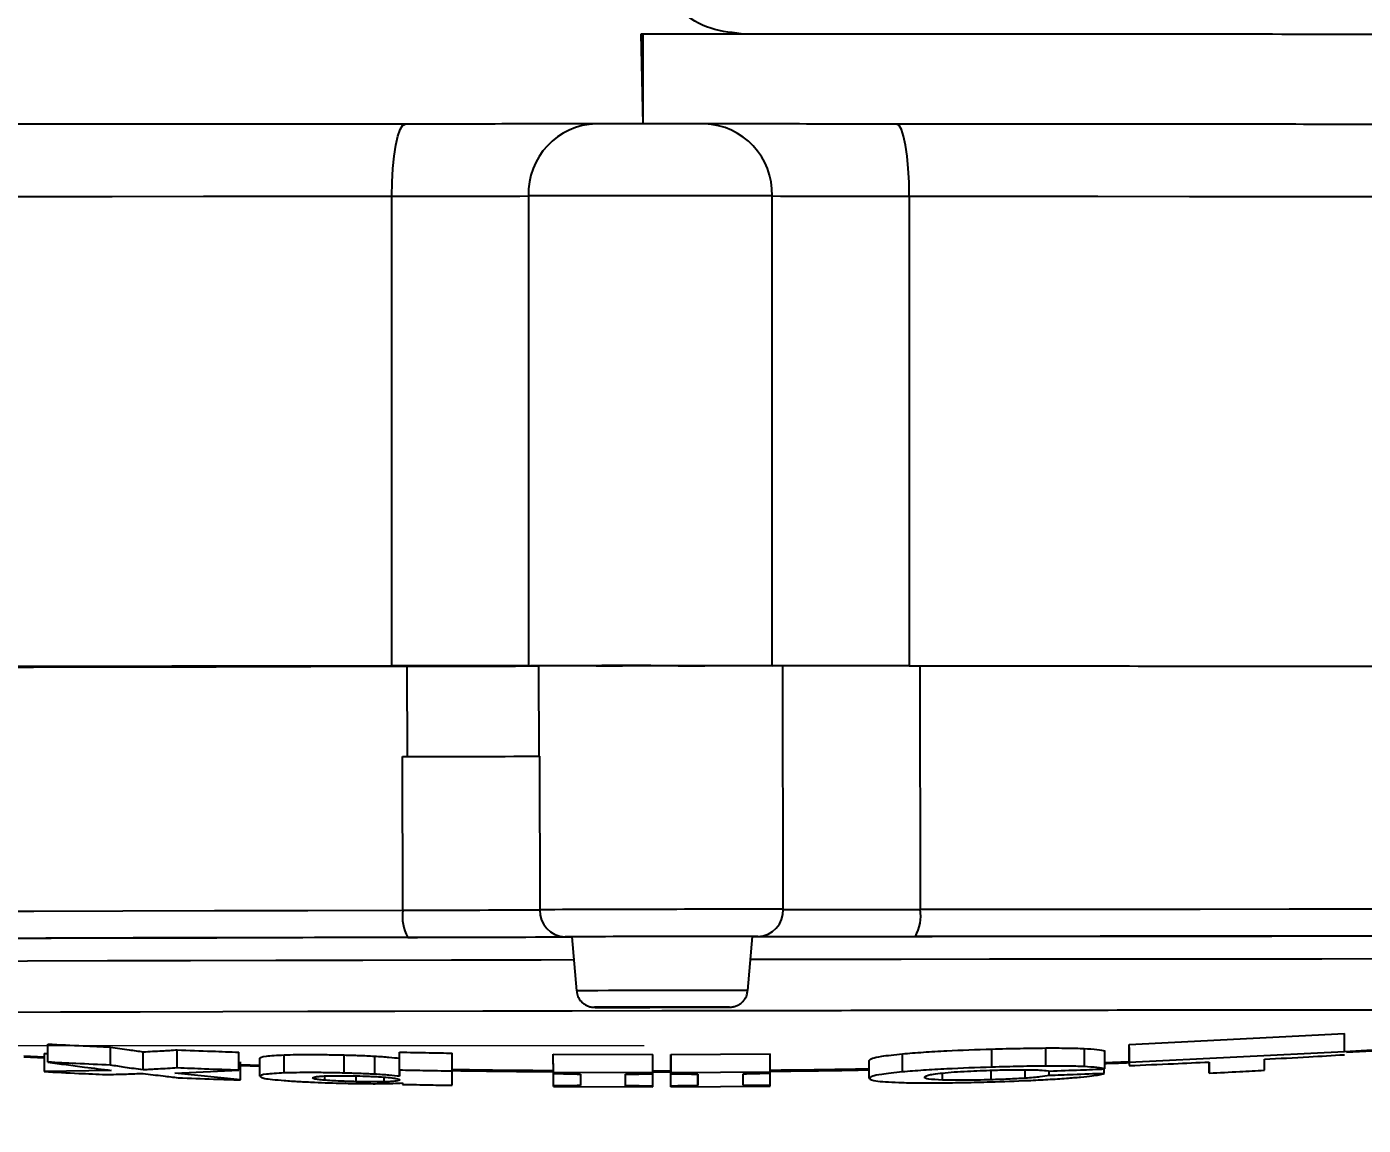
# Model space of a CAD drawing. Header units: millimetres. Extents: x 2320 to 4000, y 933 to 2121.
# Drawn here: x 2830.3 to 2904.2, y 1029.1 to 1089.9 of the extents above; entities that cross this region are included whole.
import ezdxf

# ---------------------------------------------------------------- set-up
doc = ezdxf.new("R2010")
doc.units = ezdxf.units.MM
doc.layers.add('标注', color=3, linetype='Continuous', lineweight=13)
doc.styles.add('SLDTEXTSTYLE1', font='txt.shx', dxfattribs={"width": 0.7, "bigfont": 'gbcbig.shx'})
doc.styles.get("Standard").update_dxf_attribs({"font": 'arial.ttf'})
doc.dimstyles.new('AM_ISO', dxfattribs={"dimtxt": 3.5, "dimasz": 3.5, "dimexe": 1, "dimexo": 1, "dimgap": 1.5, "dimtad": 1, "dimdsep": 46, "dimtxsty": 'Standard', "dimcen": 0, "dimclrd": 256, "dimclre": 256, "dimclrt": 2, "dimadec": 0, "dimazin": 2, "dimtp": 0.1, "dimtm": 0.1, "dimtfac": 0.71, "dimtdec": 3, "dimtmove": 0, "dimatfit": 3, "dimfxl": 0, "dimlwd": -1, "dimlwe": -1, "dimarcsym": 0})
doc.dimstyles.new('SLDDIMSTYLE12$0', dxfattribs={"dimtxt": 12, "dimasz": 10, "dimexe": 0, "dimexo": 0.0625, "dimgap": 0.875, "dimtad": 1, "dimdec": 1, "dimlfac": 1.8, "dimrnd": 1e-09, "dimzin": 12, "dimdsep": 46, "dimtxsty": 'SLDTEXTSTYLE1', "dimcen": 0.09, "dimdle": 8.16, "dimclrd": 3, "dimclre": 3, "dimadec": 0, "dimazin": 3, "dimtfac": 1, "dimtdec": 1, "dimtofl": 0, "dimtmove": 0, "dimatfit": 3, "dimfxl": 0, "dimfrac": 2, "dimtolj": 1, "dimlwd": 5, "dimlwe": 5, "dimarcsym": 0})

# ---------------------------------------------------------------- blocks, each defined once
blk = doc.blocks.new('*D54')
at = {"layer": 'Defpoints', "color": 0, "transparency": 16777216}
for p in [(2863.376, 1273.603), (2714.457, 1033.478), (2864.475, 1033.478)]:
    blk.add_point(p, dxfattribs=at)
at = {"layer": '标注', "linetype": 'ByBlock', "transparency": 16777216}
for p, q in [((2862.376, 1273.603), (2713.457, 1273.603)), ((2714.457, 1270.103), (2714.457, 1036.978)), ((2863.475, 1033.478), (2713.457, 1033.478))]:
    blk.add_line(p, q, dxfattribs=at)
at = {"layer": '标注', "transparency": 16777216}
for points in [[(2713.873, 1270.103), (2715.04, 1270.103), (2714.457, 1273.603)], [(2713.873, 1036.978), (2715.04, 1036.978), (2714.457, 1033.478)]]:
    blk.add_solid(points, dxfattribs=at)
at = {"layer": '标注', "color": 2, "transparency": 16777216, "insert": (2703.814, 1139.924), "char_height": 8, "attachment_point": 5, "rotation": 90}
blk.add_mtext('\\A1;{\\fSimSun|b0|i0|c134|p2;\\H2.28571x;245}', dxfattribs=at)
blk = doc.blocks.new('*D55')
at = {"layer": 'Defpoints', "color": 0, "transparency": 16777216}
for p in [(2864.475, 1033.478), (2714.42, 997.443), (2863.985, 997.443)]:
    blk.add_point(p, dxfattribs=at)
at = {"layer": '标注', "color": 3, "lineweight": 5, "transparency": 16777216}
blk.add_line((2864.412, 1033.478), (2714.42, 1033.478), dxfattribs=at)
at = {"layer": '标注', "color": 3, "linetype": 'Continuous', "lineweight": 5, "transparency": 16777216}
for p, q in [((2714.42, 1023.478), (2714.42, 1007.443)), ((2863.923, 997.443), (2714.42, 997.443))]:
    blk.add_line(p, q, dxfattribs=at)
at = {"layer": '标注', "color": 3, "transparency": 16777216}
for points in [[(2712.753, 1023.478), (2716.086, 1023.478), (2714.42, 1033.478)], [(2712.753, 1007.443), (2716.086, 1007.443), (2714.42, 997.443)]]:
    blk.add_solid(points, dxfattribs=at)
at = {"layer": '标注', "color": 0, "transparency": 16777216, "insert": (2702.116, 1014.283), "char_height": 10, "attachment_point": 5, "rotation": 90, "style": 'SLDTEXTSTYLE1'}
blk.add_mtext('\\A1;{\\H2.28571x;45}', dxfattribs=at)

msp = doc.modelspace()

# ---------------------------------------------------------------- linework, layer by layer
at = {"color": 7, "linetype": 'Continuous', "lineweight": 25}
for p, q in [((2864.358, 1084.508), (2864.25, 1089.508)), ((2864.25, 1089.508), (2864.358, 1089.508)), ((2864.358, 1084.524), (2864.358, 1089.508)), ((2850.462, 1054.514), (2850.463, 1080.514)), ((2858.015, 1080.526), (2858.015, 1054.526)), ((2871.495, 1054.538), (2871.495, 1080.526)), ((2879.087, 1080.514), (2879.087, 1054.514)), ((2851.295, 1054.49), (2851.304, 1049.49)), ((2858.574, 1054.514), (2858.583, 1049.514)), ((2872.119, 1041.037), (2872.096, 1054.537)), ((2879.669, 1054.513), (2879.692, 1041.038)), ((2851.067, 1040.989), (2851.052, 1049.489)), ((2858.625, 1049.514), (2858.639, 1041.014)), ((2860.41, 1039.512), (2860.677, 1036.526)), ((2862.41, 1039.524), (2862.41, 1039.523)), ((2868.41, 1039.534), (2868.41, 1039.534)), ((2870.154, 1036.542), (2870.41, 1039.529)), ((2891.252, 1033.554), (2903.165, 1034.16)), ((2903.167, 1033.156), (2903.165, 1034.16)), ((2831.426, 1032.578), (2831.425, 1033.581)), ((2834.889, 1032.412), (2834.887, 1033.415)), ((2836.692, 1032.148), (2836.69, 1033.151)), ((2838.586, 1032.255), (2838.584, 1033.258)), ((2841.997, 1032.129), (2841.996, 1033.132)), ((2850.887, 1032.13), (2850.886, 1033.132)), ((2883.657, 1032.301), (2883.655, 1033.304)), ((2886.641, 1032.36), (2886.639, 1033.362)), ((2888.765, 1033.336), (2888.766, 1032.333)), ((2889.91, 1032.202), (2889.908, 1033.204)), ((2891.253, 1032.552), (2891.252, 1033.554)), ((2891.252, 1033.389), (2891.254, 1032.387)), ((2903.167, 1033.156), (2891.253, 1032.552)), ((2903.167, 1033.174), (2904.714, 1033.265)), ((2904.714, 1033.194), (2903.278, 1033.115)), ((2830.102, 1032.924), (2831.212, 1032.868)), ((2831.212, 1032.791), (2830.102, 1032.849)), ((2831.212, 1033.057), (2831.425, 1033.061)), ((2831.212, 1033.057), (2831.213, 1032.055)), ((2842.09, 1031.592), (2842.088, 1032.594)), ((2842.088, 1032.448), (2843.158, 1032.416)), ((2843.159, 1031.798), (2843.157, 1032.8)), ((2844.503, 1031.979), (2844.501, 1032.981)), ((2847.822, 1031.974), (2847.821, 1032.976)), ((2849.491, 1032.913), (2849.493, 1031.912)), ((2850.888, 1031.796), (2850.886, 1032.797)), ((2853.8, 1032.076), (2853.798, 1033.078)), ((2859.393, 1033.012), (2864.893, 1032.994)), ((2859.395, 1032.01), (2859.393, 1033.012)), ((2859.395, 1031.947), (2859.393, 1032.949)), ((2864.895, 1031.992), (2864.893, 1032.994)), ((2865.893, 1032.996), (2871.393, 1033.033)), ((2865.893, 1032.933), (2865.893, 1032.996)), ((2865.893, 1032.996), (2865.895, 1031.994)), ((2865.895, 1031.931), (2865.893, 1032.933)), ((2871.395, 1032.031), (2871.393, 1033.033)), ((2876.876, 1031.676), (2876.874, 1032.678)), ((2878.708, 1032.037), (2878.707, 1033.039)), ((2889.878, 1032.568), (2891.253, 1032.621)), ((2895.683, 1032.586), (2895.684, 1031.972)), ((2895.684, 1031.972), (2895.683, 1032.586)), ((2898.739, 1032.127), (2898.738, 1032.741)), ((2834.93, 1032.123), (2831.213, 1032.055)), ((2838.444, 1031.974), (2841.997, 1032.129)), ((2842.09, 1031.592), (2838.444, 1031.974)), ((2843.158, 1032.334), (2842.088, 1032.368)), ((2846.723, 1031.816), (2846.723, 1031.58)), ((2848.464, 1031.794), (2848.465, 1031.498)), ((2850.023, 1031.748), (2850.023, 1031.488)), ((2853.801, 1031.298), (2853.8, 1032.076)), ((2864.895, 1031.992), (2859.395, 1032.01)), ((2859.396, 1031.273), (2859.395, 1031.947)), ((2859.396, 1031.232), (2859.395, 1031.947)), ((2860.895, 1031.913), (2860.896, 1031.281)), ((2860.895, 1031.913), (2860.896, 1031.281)), ((2863.396, 1031.272), (2863.395, 1031.905)), ((2864.894, 1032.102), (2865.394, 1032.101)), ((2865.395, 1032.018), (2864.895, 1032.019)), ((2864.895, 1031.929), (2864.895, 1031.992)), ((2864.896, 1031.255), (2864.895, 1031.929)), ((2865.394, 1032.101), (2865.894, 1032.104)), ((2865.895, 1032.021), (2865.395, 1032.018)), ((2865.894, 1032.216), (2865.894, 1032.258)), ((2871.395, 1032.031), (2865.895, 1031.994)), ((2865.895, 1031.994), (2865.895, 1031.931)), ((2865.896, 1031.257), (2865.895, 1031.931)), ((2865.896, 1031.216), (2865.895, 1031.931)), ((2867.395, 1031.912), (2867.396, 1031.279)), ((2867.396, 1031.279), (2867.395, 1031.912)), ((2869.896, 1031.296), (2869.895, 1031.929)), ((2871.396, 1031.294), (2871.395, 1031.968)), ((2880.927, 1031.585), (2880.926, 1031.973)), ((2883.617, 1031.601), (2883.616, 1032.133)), ((2885.501, 1031.687), (2885.5, 1032.156)), ((2886.825, 1031.836), (2886.824, 1032.091)), ((2889.88, 1031.949), (2889.879, 1032.2)), ((2859.396, 1031.232), (2864.896, 1031.214)), ((2864.896, 1031.214), (2864.896, 1031.255)), ((2865.896, 1031.257), (2865.896, 1031.216)), ((2865.896, 1031.216), (2871.396, 1031.253))]:
    msp.add_line(p, q, dxfattribs=at)
at = {"color": 7, "linetype": 'Continuous', "lineweight": 25, "flags": 128}
for points in [[(2850.463, 1080.514), (2850.477, 1081.294), (2850.518, 1082.044), (2850.585, 1082.735), (2850.676, 1083.34), (2850.786, 1083.837), (2850.912, 1084.205), (2851.049, 1084.431), (2851.191, 1084.507)], [(2879.087, 1080.514), (2879.074, 1081.295), (2879.034, 1082.044), (2878.969, 1082.735), (2878.882, 1083.341), (2878.775, 1083.837), (2878.653, 1084.205), (2878.521, 1084.431), (2878.384, 1084.507)], [(2786.269, 1080.393), (2787.393, 1080.403), (2788.868, 1080.413), (2790.687, 1080.422), (2792.843, 1080.431), (2795.326, 1080.44), (2798.124, 1080.449), (2801.224, 1080.457), (2804.614, 1080.465), (2808.276, 1080.472), (2812.196, 1080.479), (2816.354, 1080.486), (2820.733, 1080.492), (2825.312, 1080.497), (2830.071, 1080.502), (2834.988, 1080.506), (2840.041, 1080.509), (2845.207, 1080.512), (2850.463, 1080.514)], [(2879.087, 1080.514), (2884.35, 1080.512), (2889.526, 1080.509), (2894.59, 1080.506), (2899.521, 1080.502), (2904.295, 1080.497), (2908.892, 1080.492), (2913.29, 1080.486), (2917.47, 1080.48), (2921.413, 1080.473), (2925.1, 1080.465), (2928.516, 1080.458), (2931.644, 1080.449), (2934.471, 1080.441), (2936.984, 1080.432), (2939.171, 1080.423), (2941.022, 1080.413), (2942.53, 1080.403), (2943.687, 1080.393)], [(2812.51, 1054.388), (2816.721, 1054.402), (2821.157, 1054.415), (2825.797, 1054.429), (2830.622, 1054.442), (2835.607, 1054.454), (2840.73, 1054.467), (2845.968, 1054.478), (2851.295, 1054.49)], [(2870.458, 1054.539), (2871.374, 1054.539), (2872.096, 1054.537)], [(2786.67, 1040.758), (2787.811, 1040.769), (2789.302, 1040.782), (2791.137, 1040.794), (2793.309, 1040.807), (2795.806, 1040.821), (2798.619, 1040.834), (2801.733, 1040.848), (2805.136, 1040.861), (2808.811, 1040.875), (2812.742, 1040.889), (2816.911, 1040.902), (2821.3, 1040.916), (2825.888, 1040.929), (2830.654, 1040.942), (2835.578, 1040.954), (2840.637, 1040.966), (2845.808, 1040.978), (2851.067, 1040.989)], [(2879.692, 1041.038), (2884.951, 1041.045), (2890.122, 1041.051), (2895.18, 1041.056), (2900.104, 1041.061), (2904.871, 1041.064), (2909.459, 1041.067), (2913.847, 1041.068), (2918.017, 1041.069), (2921.948, 1041.069), (2925.623, 1041.068), (2929.025, 1041.066), (2932.14, 1041.063), (2934.952, 1041.059), (2937.45, 1041.054), (2939.621, 1041.049), (2941.457, 1041.042), (2942.948, 1041.035), (2944.089, 1041.027)], [(2851.338, 1039.487), (2846.177, 1039.476), (2841.103, 1039.465), (2836.14, 1039.453), (2831.308, 1039.44), (2826.631, 1039.428), (2822.129, 1039.415), (2817.823, 1039.402), (2813.731, 1039.388), (2809.874, 1039.375), (2806.268, 1039.361), (2802.929, 1039.348), (2799.873, 1039.335), (2797.113, 1039.321), (2794.663, 1039.308), (2792.532, 1039.296), (2790.731, 1039.283), (2789.268, 1039.271), (2788.149, 1039.26)], [(2860.412, 1039.491), (2860.359, 1039.491), (2855.362, 1039.481), (2850.414, 1039.471), (2845.541, 1039.46), (2840.767, 1039.449), (2836.116, 1039.438), (2831.61, 1039.426), (2827.273, 1039.413), (2823.125, 1039.401), (2819.188, 1039.388), (2815.481, 1039.376), (2812.023, 1039.363), (2808.83, 1039.35), (2805.919, 1039.337), (2803.305, 1039.325), (2801, 1039.312), (2799.015, 1039.3), (2797.361, 1039.289), (2796.046, 1039.277), (2795.077, 1039.266), (2794.457, 1039.256), (2794.191, 1039.246), (2794.18, 1039.243)], [(2865.382, 1039.531), (2864.036, 1039.528), (2862.782, 1039.525), (2861.705, 1039.522), (2860.879, 1039.518), (2860.359, 1039.515), (2860.182, 1039.512), (2860.359, 1039.51), (2860.411, 1039.509)], [(2870.41, 1039.527), (2870.582, 1039.53), (2870.405, 1039.532), (2869.885, 1039.533), (2869.059, 1039.534), (2867.982, 1039.534), (2866.728, 1039.533), (2865.382, 1039.531)], [(2936.584, 1039.487), (2936.573, 1039.49), (2936.307, 1039.499), (2935.687, 1039.507), (2934.718, 1039.515), (2933.403, 1039.522), (2931.749, 1039.528), (2929.764, 1039.533), (2927.459, 1039.537), (2924.844, 1039.541), (2921.934, 1039.544), (2918.741, 1039.546), (2915.283, 1039.547), (2911.576, 1039.547), (2907.639, 1039.546), (2903.491, 1039.544), (2899.154, 1039.541), (2894.648, 1039.538), (2889.997, 1039.533), (2885.222, 1039.528), (2880.349, 1039.522), (2875.402, 1039.515), (2870.408, 1039.508)], [(2942.615, 1039.524), (2941.496, 1039.532), (2940.033, 1039.539), (2938.232, 1039.545), (2936.101, 1039.551), (2933.65, 1039.555), (2930.891, 1039.559), (2927.835, 1039.562), (2924.496, 1039.564), (2920.89, 1039.565), (2917.032, 1039.565), (2912.941, 1039.565), (2908.635, 1039.563), (2904.133, 1039.56), (2899.456, 1039.557), (2894.624, 1039.553), (2889.66, 1039.548), (2884.587, 1039.542), (2879.426, 1039.535)], [(2870.302, 1038.271), (2873.704, 1038.276), (2878.648, 1038.283), (2883.527, 1038.289), (2888.316, 1038.295), (2892.992, 1038.299), (2897.531, 1038.303), (2901.911, 1038.306), (2906.11, 1038.308), (2910.109, 1038.309), (2913.886, 1038.31), (2917.423, 1038.309), (2920.703, 1038.308), (2923.709, 1038.305), (2926.427, 1038.302), (2928.843, 1038.298), (2930.945, 1038.293), (2932.723, 1038.287), (2934.168, 1038.281), (2935.273, 1038.273), (2936.033, 1038.265), (2936.443, 1038.257), (2936.521, 1038.25)], [(2794.247, 1038.007), (2794.423, 1038.016), (2794.95, 1038.027), (2795.825, 1038.037), (2797.044, 1038.049), (2798.601, 1038.06), (2800.488, 1038.072), (2802.696, 1038.085), (2805.214, 1038.097), (2808.03, 1038.11), (2811.129, 1038.122), (2814.497, 1038.135), (2818.116, 1038.148), (2821.968, 1038.16), (2826.036, 1038.173), (2830.298, 1038.185), (2834.734, 1038.197), (2839.321, 1038.209), (2844.037, 1038.22), (2848.859, 1038.231), (2853.762, 1038.241), (2858.723, 1038.251), (2860.523, 1038.254)], [(2796.939, 1035.183), (2797.012, 1035.191), (2797.431, 1035.201), (2798.207, 1035.212), (2799.337, 1035.223), (2800.813, 1035.234), (2802.628, 1035.246), (2804.773, 1035.258), (2807.237, 1035.271), (2810.006, 1035.283), (2813.066, 1035.296), (2816.401, 1035.308), (2819.994, 1035.321), (2823.824, 1035.334), (2827.874, 1035.346), (2832.12, 1035.358), (2836.541, 1035.37), (2841.114, 1035.381), (2845.814, 1035.392), (2850.617, 1035.403), (2855.498, 1035.413), (2860.43, 1035.422), (2865.389, 1035.431)], [(2866.846, 1035.617), (2867.845, 1035.62), (2868.606, 1035.623), (2869.055, 1035.625), (2869.148, 1035.628), (2868.876, 1035.63), (2868.265, 1035.63), (2867.375, 1035.63), (2866.294, 1035.629), (2865.127, 1035.627), (2863.988, 1035.625), (2862.989, 1035.622), (2862.228, 1035.619), (2861.779, 1035.616), (2861.675, 1035.615)]]:
    msp.add_lwpolyline(points, dxfattribs=at)
at = {"color": 7, "linetype": 'Continuous', "lineweight": 25}
for centre, radius, start, end in [((2861.89, 1080.648), 3.877, 91.86977, 181.80319), ((2866.508, 537.887), 546.642, 89.80869, 90.2432), ((2867.624, 1080.652), 3.873, 358.13314, 88.05866), ((2850.905, 3195.919), 2115.405, 269.988017, 270.192574), ((2864.762, -1186.17), 2266.706, 89.829797, 90.170542), ((2878.651, 3231.881), 2151.367, 269.809417, 270.011615), ((2847.963, 3161.645), 2107.158, 270.090606, 270.288526), ((2867.253, -710.434), 1764.969, 90.079983, 90.281729), ((2873.892, 1698.616), 644.081, 269.840259, 269.96665), ((2847.847, 3176.754), 2127.267, 270.086324, 270.290278), ((2853.379, 1040.631), 2.34, 171.18608, 209.25992), ((2847.862, 3168.254), 2127.267, 270.086324, 270.290278), ((2860.094, 1040.97), 1.456, 178.27966, 268.1007), ((2869.251, -1219.215), 2260.255, 89.927294, 90.269014), ((2870.665, 1040.989), 1.456, 272.09558, 1.91662), ((2875.608, 3168.283), 2127.249, 269.90603, 270.109985), ((2877.381, 1040.672), 2.34, 330.93586, 9.01036), ((2847.652, 3485.841), 2446.357, 270.086324, 270.290278), ((2868.499, -780.241), 1819.776, 89.930149, 90.266159), ((2867.201, -5.997), 1045.531, 89.82415, 90.372159), ((2874.73, 3485.866), 2446.336, 269.90603, 270.109985), ((2867.113, 45.664), 990.883, 89.82415, 90.372159), ((2861.978, 1053.363), 17.751, 269.02169, 270.18065), ((2863.136, 2358.751), 1323.139, 269.952264, 270.160643)]:
    msp.add_arc(centre, radius, start, end, dxfattribs=at)
for points, knots in [([(2869.786, 1089.508), (2869.131, 1089.583), (2867.822, 1089.733), (2866.169, 1090.888), (2865.012, 1092.54), (2864.861, 1093.851), (2864.786, 1094.508)], [0, 0, 0, 0, 0.249995, 0.49976, 0.749432, 1, 1, 1, 1]), ([(2851.191, 1084.507), (2848.791, 1084.506), (2843.948, 1084.504), (2836.859, 1084.499), (2829.902, 1084.493), (2823.2, 1084.486), (2816.863, 1084.477), (2811.017, 1084.467), (2805.752, 1084.456), (2801.143, 1084.444), (2797.255, 1084.432), (2794.132, 1084.419), (2791.712, 1084.405), (2790.705, 1084.396), (2790.207, 1084.392)], [0, 0, 0, 0, 0.079959, 0.161371, 0.244142, 0.328893, 0.414216, 0.5, 0.585778, 0.671102, 0.755858, 0.838624, 0.920039, 1, 1, 1, 1]), ([(2861.764, 1084.523), (2861.27, 1084.521), (2860.265, 1084.517), (2857.74, 1084.512), (2854.675, 1084.509), (2852.339, 1084.507), (2851.191, 1084.507)], [0, 0, 0, 0, 0.245796, 0.5, 0.754204, 1, 1, 1, 1]), ([(2864.753, 1084.527), (2864.437, 1084.527), (2863.791, 1084.527), (2862.907, 1084.526), (2862.177, 1084.525), (2861.899, 1084.524), (2861.764, 1084.523)], [0, 0, 0, 0, 0.244178, 0.5, 0.755822, 1, 1, 1, 1]), ([(2867.755, 1084.523), (2867.618, 1084.524), (2867.337, 1084.525), (2866.603, 1084.526), (2865.715, 1084.527), (2865.069, 1084.527), (2864.753, 1084.527)], [0, 0, 0, 0, 0.244178, 0.5, 0.755822, 1, 1, 1, 1]), ([(2878.384, 1084.507), (2877.234, 1084.507), (2874.894, 1084.509), (2871.816, 1084.512), (2869.275, 1084.517), (2868.256, 1084.521), (2867.755, 1084.523)], [0, 0, 0, 0, 0.245796, 0.5, 0.754204, 1, 1, 1, 1]), ([(2939.753, 1084.392), (2939.239, 1084.397), (2938.202, 1084.406), (2935.738, 1084.419), (2932.571, 1084.432), (2928.641, 1084.445), (2923.992, 1084.457), (2918.69, 1084.468), (2912.811, 1084.478), (2906.444, 1084.486), (2899.718, 1084.494), (2892.741, 1084.499), (2885.636, 1084.504), (2880.787, 1084.506), (2878.384, 1084.507)], [0, 0, 0, 0, 0.079959, 0.161371, 0.244142, 0.328893, 0.414216, 0.5, 0.585778, 0.671102, 0.755858, 0.838624, 0.920039, 1, 1, 1, 1]), ([(2794.803, 1054.315), (2793.856, 1054.32), (2791.76, 1054.33), (2790.008, 1054.348), (2789.301, 1054.366), (2789.925, 1054.385), (2791.825, 1054.403), (2794.98, 1054.421), (2799.332, 1054.437), (2804.808, 1054.453), (2811.315, 1054.467), (2818.741, 1054.479), (2826.959, 1054.489), (2835.826, 1054.498), (2845.201, 1054.504), (2852.431, 1054.507), (2856.508, 1054.507), (2857.298, 1054.507)], [0, 0, 0, 0, 0.058714, 0.129808, 0.200902, 0.271995, 0.343089, 0.414183, 0.485276, 0.55637, 0.627464, 0.698558, 0.769651, 0.840745, 0.911839, 0.982932, 1, 1, 1, 1]), ([(2862.385, 1054.518), (2862.242, 1054.519), (2861.859, 1054.519), (2861.695, 1054.521), (2861.913, 1054.524), (2862.58, 1054.525), (2863.576, 1054.527), (2864.361, 1054.527), (2864.754, 1054.527)], [0, 0, 0, 0, 0.106545, 0.285236, 0.463927, 0.642618, 0.821309, 1, 1, 1, 1]), ([(2864.754, 1054.527), (2865.146, 1054.527), (2865.93, 1054.527), (2866.942, 1054.525), (2867.568, 1054.524), (2867.838, 1054.522), (2867.762, 1054.521), (2867.761, 1054.521)], [0, 0, 0, 0, 0.249506, 0.499013, 0.748519, 0.998025, 1, 1, 1, 1]), ([(2879.087, 1054.514), (2881.723, 1054.513), (2886.994, 1054.511), (2894.638, 1054.506), (2901.992, 1054.5), (2908.966, 1054.492), (2915.495, 1054.483), (2921.506, 1054.473), (2926.957, 1054.462), (2931.724, 1054.45), (2935.03, 1054.44), (2936.486, 1054.434), (2936.834, 1054.432)], [0, 0, 0, 0, 0.107373, 0.214746, 0.322119, 0.429492, 0.536866, 0.644239, 0.751612, 0.858985, 0.966358, 1, 1, 1, 1]), ([(2860.686, 1036.52), (2860.702, 1036.417), (2860.732, 1036.218), (2860.888, 1035.978), (2861.066, 1035.809), (2861.242, 1035.706), (2861.396, 1035.65), (2861.51, 1035.626), (2861.579, 1035.619), (2861.611, 1035.616), (2861.632, 1035.615), (2861.654, 1035.614), (2861.697, 1035.613), (2861.772, 1035.613), (2861.97, 1035.612), (2862.062, 1035.612)], [0, 0, 0, 0, 0.103576, 0.19975, 0.28026, 0.348068, 0.403252, 0.444498, 0.464879, 0.477985, 0.491496, 0.513354, 0.565031, 0.796248, 1, 1, 1, 1]), ([(2866.847, 1035.617), (2867.018, 1035.617), (2867.517, 1035.619), (2868.229, 1035.621), (2868.848, 1035.624), (2869.091, 1035.625), (2869.165, 1035.627), (2869.189, 1035.627), (2869.225, 1035.629), (2869.271, 1035.633), (2869.372, 1035.647), (2869.524, 1035.69), (2869.738, 1035.798), (2869.954, 1035.996), (2870.113, 1036.261), (2870.131, 1036.453), (2870.138, 1036.533)], [0, 0, 0, 0, 0.098599, 0.2879, 0.477782, 0.668148, 0.716726, 0.743344, 0.752788, 0.761054, 0.775718, 0.806798, 0.843644, 0.899911, 0.958605, 1, 1, 1, 1]), ([(2864.152, 1035.616), (2863.868, 1035.615), (2863.529, 1035.615), (2863.219, 1035.615), (2863.138, 1035.616), (2863.267, 1035.617), (2863.4, 1035.618), (2863.382, 1035.62), (2863.471, 1035.62), (2863.705, 1035.621), (2864.016, 1035.622), (2864.556, 1035.623), (2865.073, 1035.624), (2865.527, 1035.626), (2865.798, 1035.626), (2866.197, 1035.626), (2866.622, 1035.626), (2867.308, 1035.627), (2867.615, 1035.627), (2867.696, 1035.626), (2867.567, 1035.625), (2867.434, 1035.623), (2867.452, 1035.622), (2867.363, 1035.621), (2867.128, 1035.621), (2866.818, 1035.62), (2866.278, 1035.619), (2865.761, 1035.617), (2865.307, 1035.616), (2865.036, 1035.616), (2864.64, 1035.615), (2864.374, 1035.616), (2864.152, 1035.616)], [0, 0, 0, 0, 0.066265, 0.079332, 0.091749, 0.120574, 0.19854, 0.226761, 0.249845, 0.26589, 0.284505, 0.318085, 0.379426, 0.408251, 0.420668, 0.433735, 0.5, 0.566265, 0.579332, 0.591749, 0.620574, 0.69854, 0.726761, 0.749845, 0.76589, 0.784505, 0.818085, 0.879426, 0.908251, 0.920668, 0.933735, 1, 1, 1, 1]), ([(2865.389, 1035.431), (2868.029, 1035.436), (2873.421, 1035.444), (2881.549, 1035.456), (2889.713, 1035.465), (2897.707, 1035.472), (2905.311, 1035.476), (2912.307, 1035.477), (2918.328, 1035.475), (2923.312, 1035.471), (2927.26, 1035.464), (2930.286, 1035.455), (2932.368, 1035.445), (2933.621, 1035.433), (2933.772, 1035.424), (2933.846, 1035.42)], [0, 0, 0, 0, 0.073675, 0.150434, 0.229885, 0.311524, 0.394751, 0.478886, 0.563205, 0.640041, 0.715869, 0.790184, 0.862545, 0.932581, 1, 1, 1, 1]), ([(2831.425, 1033.581), (2832.076, 1033.549), (2833.23, 1033.491), (2834.384, 1033.438), (2834.887, 1033.415)], [0, 0, 0, 0, 0.56439, 1, 1, 1, 1]), ([(2834.887, 1033.415), (2835.23, 1033.363), (2835.831, 1033.272), (2836.432, 1033.187), (2836.69, 1033.151)], [0, 0, 0, 0, 0.570017, 1, 1, 1, 1]), ([(2836.69, 1033.151), (2837.042, 1033.169), (2837.674, 1033.202), (2838.305, 1033.241), (2838.584, 1033.258)], [0, 0, 0, 0, 0.557996, 1, 1, 1, 1]), ([(2838.584, 1033.258), (2839.225, 1033.233), (2840.362, 1033.189), (2841.499, 1033.149), (2841.996, 1033.132)], [0, 0, 0, 0, 0.5636271, 1, 1, 1, 1]), ([(2850.886, 1033.132), (2851.43, 1033.121), (2852.401, 1033.102), (2853.372, 1033.085), (2853.798, 1033.078)], [0, 0, 0, 0, 0.561174, 1, 1, 1, 1]), ([(2850.886, 1032.797), (2850.886, 1032.855), (2850.886, 1032.96), (2850.886, 1033.078), (2850.886, 1033.132)], [0, 0, 0, 0, 0.544502, 1, 1, 1, 1]), ([(2878.707, 1033.039), (2879.079, 1033.07), (2879.793, 1033.13), (2881.468, 1033.227), (2882.807, 1033.274), (2883.655, 1033.304)], [0, 0, 0, 0, 0.285186, 0.547507, 1, 1, 1, 1]), ([(2883.655, 1033.304), (2884.186, 1033.319), (2885.212, 1033.347), (2886.174, 1033.357), (2886.639, 1033.362)], [0, 0, 0, 0, 0.517483, 1, 1, 1, 1]), ([(2886.639, 1033.362), (2887.046, 1033.363), (2887.862, 1033.365), (2888.464, 1033.345), (2888.765, 1033.336)], [0, 0, 0, 0, 0.4995071, 1, 1, 1, 1]), ([(2888.765, 1033.336), (2889.023, 1033.32), (2889.595, 1033.285), (2889.797, 1033.233), (2889.908, 1033.204)], [0, 0, 0, 0, 0.4507327, 1, 1, 1, 1]), ([(2891.252, 1033.389), (2891.252, 1033.419), (2891.252, 1033.473), (2891.252, 1033.529), (2891.252, 1033.554)], [0, 0, 0, 0, 0.554794, 1, 1, 1, 1]), ([(2831.426, 1032.578), (2832.1, 1032.486), (2833.267, 1032.327), (2834.435, 1032.184), (2834.93, 1032.123)], [0, 0, 0, 0, 0.5766331, 1, 1, 1, 1]), ([(2834.889, 1032.412), (2834.247, 1032.442), (2833.093, 1032.495), (2831.939, 1032.553), (2831.426, 1032.578)], [0, 0, 0, 0, 0.555599, 1, 1, 1, 1]), ([(2836.692, 1032.148), (2836.361, 1032.195), (2835.76, 1032.28), (2835.159, 1032.371), (2834.889, 1032.412)], [0, 0, 0, 0, 0.549983, 1, 1, 1, 1]), ([(2843.157, 1032.8), (2843.196, 1032.841), (2843.267, 1032.915), (2844.121, 1032.961), (2844.501, 1032.981)], [0, 0, 0, 0, 0.556041, 1, 1, 1, 1]), ([(2844.501, 1032.981), (2844.719, 1032.987), (2845.156, 1032.999), (2845.968, 1033.003), (2846.874, 1032.997), (2847.505, 1032.983), (2847.821, 1032.976)], [0, 0, 0, 0, 0.2499948, 0.5001474, 0.7503596, 1, 1, 1, 1]), ([(2847.821, 1032.976), (2848.099, 1032.969), (2848.68, 1032.952), (2849.213, 1032.927), (2849.491, 1032.913)], [0, 0, 0, 0, 0.479645, 1, 1, 1, 1]), ([(2849.491, 1032.913), (2849.639, 1032.904), (2849.936, 1032.885), (2850.427, 1032.846), (2850.702, 1032.817), (2850.886, 1032.797)], [0, 0, 0, 0, 0.249107, 0.498716, 1, 1, 1, 1]), ([(2859.393, 1032.949), (2859.393, 1032.961), (2859.393, 1032.982), (2859.393, 1033.003), (2859.393, 1033.012)], [0, 0, 0, 0, 0.556974, 1, 1, 1, 1]), ([(2876.874, 1032.678), (2876.907, 1032.718), (2876.966, 1032.791), (2877.526, 1032.914), (2878.285, 1032.994), (2878.707, 1033.039)], [0, 0, 0, 0, 0.35254, 0.639891, 1, 1, 1, 1]), ([(2891.253, 1032.537), (2891.143, 1032.532), (2890.686, 1032.512), (2890.227, 1032.499), (2889.879, 1032.488)], [0, 0, 0, 0, 0.240813, 1, 1, 1, 1]), ([(2891.253, 1032.552), (2891.253, 1032.52), (2891.253, 1032.464), (2891.253, 1032.41), (2891.254, 1032.387)], [0, 0, 0, 0, 0.565204, 1, 1, 1, 1]), ([(2891.254, 1032.387), (2892.073, 1032.422), (2893.55, 1032.484), (2895.026, 1032.555), (2895.683, 1032.586)], [0, 0, 0, 0, 0.555156, 1, 1, 1, 1]), ([(2898.738, 1032.741), (2899.556, 1032.785), (2901.033, 1032.865), (2902.509, 1032.952), (2903.167, 1032.991)], [0, 0, 0, 0, 0.554411, 1, 1, 1, 1]), ([(2831.213, 1032.055), (2831.858, 1032.022), (2832.995, 1031.965), (2834.132, 1031.913), (2834.625, 1031.89)], [0, 0, 0, 0, 0.566888, 1, 1, 1, 1]), ([(2834.625, 1031.89), (2835.01, 1031.9), (2835.699, 1031.918), (2836.388, 1031.943), (2836.692, 1031.954)], [0, 0, 0, 0, 0.558911, 1, 1, 1, 1]), ([(2838.586, 1032.255), (2838.231, 1032.234), (2837.6, 1032.195), (2836.968, 1032.163), (2836.692, 1032.148)], [0, 0, 0, 0, 0.561954, 1, 1, 1, 1]), ([(2836.692, 1031.954), (2837.063, 1031.907), (2837.711, 1031.826), (2838.36, 1031.751), (2838.637, 1031.719)], [0, 0, 0, 0, 0.572061, 1, 1, 1, 1]), ([(2841.997, 1032.129), (2841.365, 1032.152), (2840.227, 1032.191), (2839.09, 1032.236), (2838.586, 1032.255)], [0, 0, 0, 0, 0.556353, 1, 1, 1, 1]), ([(2838.637, 1031.719), (2839.289, 1031.694), (2840.44, 1031.65), (2841.591, 1031.61), (2842.09, 1031.592)], [0, 0, 0, 0, 0.566608, 1, 1, 1, 1]), ([(2844.503, 1031.979), (2844.123, 1031.959), (2843.268, 1031.913), (2843.198, 1031.839), (2843.159, 1031.798)], [0, 0, 0, 0, 0.443959, 1, 1, 1, 1]), ([(2843.159, 1031.798), (2843.199, 1031.758), (2843.26, 1031.698), (2843.804, 1031.62), (2844.271, 1031.581), (2844.503, 1031.562)], [0, 0, 0, 0, 0.49875, 0.750257, 1, 1, 1, 1]), ([(2847.822, 1031.974), (2847.507, 1031.981), (2846.875, 1031.995), (2845.97, 1032.001), (2845.158, 1031.997), (2844.721, 1031.985), (2844.503, 1031.979)], [0, 0, 0, 0, 0.2496403, 0.4998526, 0.7500053, 1, 1, 1, 1]), ([(2846.071, 1031.712), (2846.092, 1031.729), (2846.123, 1031.755), (2846.385, 1031.79), (2846.615, 1031.808), (2846.73, 1031.816)], [0, 0, 0, 0, 0.501568, 0.7512, 1, 1, 1, 1]), ([(2846.723, 1031.58), (2846.608, 1031.591), (2846.377, 1031.613), (2846.123, 1031.656), (2846.092, 1031.689), (2846.071, 1031.712)], [0, 0, 0, 0, 0.248427, 0.500533, 1, 1, 1, 1]), ([(2846.73, 1031.816), (2846.841, 1031.82), (2847.064, 1031.828), (2847.499, 1031.831), (2847.995, 1031.829), (2848.342, 1031.822), (2848.515, 1031.818)], [0, 0, 0, 0, 0.249108, 0.498915, 0.749263, 1, 1, 1, 1]), ([(2849.493, 1031.912), (2849.215, 1031.925), (2848.682, 1031.95), (2848.101, 1031.967), (2847.822, 1031.974)], [0, 0, 0, 0, 0.520355, 1, 1, 1, 1]), ([(2848.515, 1031.818), (2848.747, 1031.811), (2849.107, 1031.801), (2849.565, 1031.78), (2849.771, 1031.767), (2849.877, 1031.76)], [0, 0, 0, 0, 0.467874, 0.726466, 1, 1, 1, 1]), ([(2850.888, 1031.796), (2850.704, 1031.815), (2850.429, 1031.844), (2849.938, 1031.883), (2849.641, 1031.902), (2849.493, 1031.912)], [0, 0, 0, 0, 0.501284, 0.750893, 1, 1, 1, 1]), ([(2849.877, 1031.76), (2850.051, 1031.747), (2850.399, 1031.72), (2850.823, 1031.666), (2850.868, 1031.624), (2850.898, 1031.596)], [0, 0, 0, 0, 0.249846, 0.5015343, 1, 1, 1, 1]), ([(2850.887, 1032.13), (2850.887, 1032.062), (2850.888, 1031.945), (2850.888, 1031.84), (2850.888, 1031.796)], [0, 0, 0, 0, 0.575496, 1, 1, 1, 1]), ([(2853.8, 1032.076), (2853.257, 1032.085), (2852.286, 1032.102), (2851.316, 1032.121), (2850.887, 1032.13)], [0, 0, 0, 0, 0.558791, 1, 1, 1, 1]), ([(2853.8, 1032.179), (2854.65, 1032.166), (2856.514, 1032.137), (2858.38, 1032.125), (2859.394, 1032.119)], [0, 0, 0, 0, 0.456405, 1, 1, 1, 1]), ([(2859.395, 1032.037), (2858.797, 1032.04), (2856.931, 1032.05), (2855.067, 1032.076), (2853.8, 1032.094)], [0, 0, 0, 0, 0.320276, 1, 1, 1, 1]), ([(2859.394, 1032.233), (2859.394, 1032.24), (2859.394, 1032.254), (2859.394, 1032.268), (2859.394, 1032.274)], [0, 0, 0, 0, 0.555505, 1, 1, 1, 1]), ([(2859.395, 1032.01), (2859.395, 1031.998), (2859.395, 1031.977), (2859.395, 1031.957), (2859.395, 1031.947)], [0, 0, 0, 0, 0.563026, 1, 1, 1, 1]), ([(2859.395, 1031.947), (2859.65, 1031.944), (2860.176, 1031.938), (2860.651, 1031.922), (2860.895, 1031.913)], [0, 0, 0, 0, 0.485253, 1, 1, 1, 1]), ([(2863.395, 1031.905), (2863.636, 1031.912), (2864.11, 1031.925), (2864.636, 1031.928), (2864.895, 1031.929)], [0, 0, 0, 0, 0.508208, 1, 1, 1, 1]), ([(2865.895, 1031.931), (2866.153, 1031.931), (2866.68, 1031.93), (2867.154, 1031.918), (2867.395, 1031.912)], [0, 0, 0, 0, 0.491793, 1, 1, 1, 1]), ([(2869.895, 1031.929), (2870.139, 1031.938), (2870.614, 1031.956), (2871.14, 1031.964), (2871.395, 1031.968)], [0, 0, 0, 0, 0.514749, 1, 1, 1, 1]), ([(2871.394, 1032.14), (2872.206, 1032.147), (2874.034, 1032.164), (2875.86, 1032.197), (2876.875, 1032.216)], [0, 0, 0, 0, 0.444059, 1, 1, 1, 1]), ([(2876.875, 1032.135), (2876.068, 1032.119), (2874.242, 1032.084), (2872.414, 1032.067), (2871.395, 1032.057)], [0, 0, 0, 0, 0.442288, 1, 1, 1, 1]), ([(2871.395, 1031.968), (2871.395, 1031.98), (2871.395, 1032), (2871.395, 1032.021), (2871.395, 1032.031)], [0, 0, 0, 0, 0.556974, 1, 1, 1, 1]), ([(2878.708, 1032.037), (2878.286, 1031.992), (2877.528, 1031.912), (2876.968, 1031.789), (2876.909, 1031.717), (2876.876, 1031.676)], [0, 0, 0, 0, 0.36011, 0.647462, 1, 1, 1, 1]), ([(2876.876, 1031.676), (2876.931, 1031.621), (2877.031, 1031.521), (2878.177, 1031.47), (2878.696, 1031.447)], [0, 0, 0, 0, 0.54774, 1, 1, 1, 1]), ([(2883.657, 1032.301), (2882.809, 1032.272), (2881.47, 1032.224), (2879.794, 1032.128), (2879.08, 1032.068), (2878.708, 1032.037)], [0, 0, 0, 0, 0.452493, 0.714814, 1, 1, 1, 1]), ([(2879.931, 1031.742), (2879.961, 1031.781), (2880.007, 1031.839), (2880.399, 1031.918), (2880.745, 1031.957), (2880.918, 1031.977)], [0, 0, 0, 0, 0.501448, 0.75111, 1, 1, 1, 1]), ([(2880.927, 1031.585), (2880.637, 1031.602), (2879.991, 1031.64), (2879.952, 1031.706), (2879.931, 1031.742)], [0, 0, 0, 0, 0.448512, 1, 1, 1, 1]), ([(2880.918, 1031.977), (2881.124, 1031.996), (2881.514, 1032.033), (2882.469, 1032.091), (2883.239, 1032.119), (2883.718, 1032.137)], [0, 0, 0, 0, 0.296714, 0.56253, 1, 1, 1, 1]), ([(2883.577, 1031.487), (2884.284, 1031.511), (2885.389, 1031.549), (2886.809, 1031.621), (2887.456, 1031.665), (2887.79, 1031.687)], [0, 0, 0, 0, 0.462063, 0.722152, 1, 1, 1, 1]), ([(2885.501, 1031.687), (2885.194, 1031.669), (2884.615, 1031.634), (2883.936, 1031.612), (2883.617, 1031.601)], [0, 0, 0, 0, 0.531035, 1, 1, 1, 1]), ([(2886.641, 1032.36), (2886.176, 1032.355), (2885.213, 1032.345), (2884.188, 1032.316), (2883.657, 1032.301)], [0, 0, 0, 0, 0.482517, 1, 1, 1, 1]), ([(2883.718, 1032.137), (2884.065, 1032.145), (2884.775, 1032.162), (2885.606, 1032.16), (2886.132, 1032.148), (2886.568, 1032.129), (2886.739, 1032.105), (2886.855, 1032.088)], [0, 0, 0, 0, 0.233217, 0.476546, 0.60225, 0.732009, 1, 1, 1, 1]), ([(2886.825, 1031.836), (2886.675, 1031.811), (2886.45, 1031.773), (2885.986, 1031.724), (2885.662, 1031.699), (2885.501, 1031.687)], [0, 0, 0, 0, 0.498783, 0.750565, 1, 1, 1, 1]), ([(2888.766, 1032.333), (2888.465, 1032.343), (2887.864, 1032.363), (2887.048, 1032.361), (2886.641, 1032.36)], [0, 0, 0, 0, 0.500493, 1, 1, 1, 1]), ([(2889.88, 1031.949), (2889.305, 1031.927), (2888.287, 1031.887), (2887.269, 1031.851), (2886.825, 1031.836)], [0, 0, 0, 0, 0.564134, 1, 1, 1, 1]), ([(2886.855, 1032.088), (2887.422, 1032.108), (2888.44, 1032.144), (2889.458, 1032.184), (2889.91, 1032.202)], [0, 0, 0, 0, 0.556828, 1, 1, 1, 1]), ([(2887.79, 1031.687), (2888.062, 1031.709), (2888.606, 1031.753), (2889.427, 1031.84), (2889.698, 1031.905), (2889.88, 1031.949)], [0, 0, 0, 0, 0.250013, 0.500775, 1, 1, 1, 1]), ([(2889.91, 1032.202), (2889.799, 1032.23), (2889.596, 1032.283), (2889.024, 1032.318), (2888.766, 1032.333)], [0, 0, 0, 0, 0.549267, 1, 1, 1, 1]), ([(2895.684, 1031.972), (2896.248, 1032), (2897.266, 1032.05), (2898.284, 1032.103), (2898.739, 1032.127)], [0, 0, 0, 0, 0.55383, 1, 1, 1, 1]), ([(2844.503, 1031.562), (2844.764, 1031.544), (2845.26, 1031.509), (2846.361, 1031.454), (2847.236, 1031.427), (2847.783, 1031.41)], [0, 0, 0, 0, 0.294236, 0.559365, 1, 1, 1, 1]), ([(2848.465, 1031.498), (2848.172, 1031.506), (2847.699, 1031.521), (2847.108, 1031.551), (2846.856, 1031.57), (2846.723, 1031.58)], [0, 0, 0, 0, 0.433668, 0.700456, 1, 1, 1, 1]), ([(2847.783, 1031.41), (2848.127, 1031.403), (2848.819, 1031.388), (2849.796, 1031.386), (2850.569, 1031.398), (2850.883, 1031.418), (2851.041, 1031.428)], [0, 0, 0, 0, 0.245195, 0.492761, 0.744341, 1, 1, 1, 1]), ([(2850.023, 1031.488), (2849.798, 1031.485), (2849.34, 1031.48), (2848.76, 1031.492), (2848.465, 1031.498)], [0, 0, 0, 0, 0.490887, 1, 1, 1, 1]), ([(2850.898, 1031.596), (2850.87, 1031.57), (2850.83, 1031.534), (2850.437, 1031.501), (2850.154, 1031.492), (2850.023, 1031.488)], [0, 0, 0, 0, 0.5615763, 0.7980896, 1, 1, 1, 1]), ([(2851.041, 1031.428), (2851.041, 1031.412), (2851.041, 1031.385), (2851.041, 1031.36), (2851.041, 1031.348)], [0, 0, 0, 0, 0.566278, 1, 1, 1, 1]), ([(2851.041, 1031.348), (2851.559, 1031.338), (2852.479, 1031.32), (2853.399, 1031.305), (2853.801, 1031.298)], [0, 0, 0, 0, 0.563122, 1, 1, 1, 1]), ([(2860.896, 1031.281), (2860.658, 1031.277), (2860.184, 1031.27), (2859.658, 1031.272), (2859.396, 1031.273)], [0, 0, 0, 0, 0.50186, 1, 1, 1, 1]), ([(2859.396, 1031.273), (2859.396, 1031.265), (2859.396, 1031.251), (2859.396, 1031.238), (2859.396, 1031.232)], [0, 0, 0, 0, 0.564495, 1, 1, 1, 1]), ([(2864.896, 1031.255), (2864.638, 1031.256), (2864.112, 1031.257), (2863.637, 1031.267), (2863.396, 1031.272)], [0, 0, 0, 0, 0.49078, 1, 1, 1, 1]), ([(2867.396, 1031.279), (2867.154, 1031.273), (2866.68, 1031.261), (2866.154, 1031.258), (2865.896, 1031.257)], [0, 0, 0, 0, 0.509216, 1, 1, 1, 1]), ([(2871.396, 1031.294), (2871.134, 1031.292), (2870.608, 1031.288), (2870.134, 1031.293), (2869.896, 1031.296)], [0, 0, 0, 0, 0.49814, 1, 1, 1, 1]), ([(2871.396, 1031.253), (2871.396, 1031.26), (2871.396, 1031.274), (2871.396, 1031.287), (2871.396, 1031.294)], [0, 0, 0, 0, 0.555505, 1, 1, 1, 1]), ([(2878.696, 1031.447), (2879.005, 1031.441), (2879.632, 1031.429), (2880.821, 1031.432), (2882.163, 1031.45), (2883.101, 1031.475), (2883.577, 1031.487)], [0, 0, 0, 0, 0.239072, 0.485952, 0.739492, 1, 1, 1, 1]), ([(2883.617, 1031.601), (2883.355, 1031.594), (2882.832, 1031.58), (2882.086, 1031.572), (2881.431, 1031.572), (2881.094, 1031.581), (2880.927, 1031.585)], [0, 0, 0, 0, 0.253705, 0.504972, 0.753884, 1, 1, 1, 1])]:
    msp.add_open_spline(points, degree=3, knots=knots, dxfattribs=at)
for points in [[(2864.358, 1089.508), (2867.416, 1089.508), (2873.533, 1089.508), (2882.585, 1089.505), (2891.379, 1089.5), (2899.785, 1089.493), (2907.679, 1089.484), (2914.946, 1089.473), (2921.479, 1089.461), (2927.18, 1089.448), (2931.973, 1089.433), (2935.759, 1089.417), (2938.584, 1089.401), (2939.549, 1089.389), (2940.032, 1089.384)], [(2786.269, 1054.393), (2786.819, 1054.398), (2787.92, 1054.408), (2790.57, 1054.422), (2793.921, 1054.436), (2798.011, 1054.449), (2802.778, 1054.461), (2808.18, 1054.473), (2814.16, 1054.483), (2820.658, 1054.492), (2827.607, 1054.5), (2834.939, 1054.506), (2842.567, 1054.511), (2847.83, 1054.513), (2850.462, 1054.514)], [(2858.015, 1054.526), (2857.655, 1054.525), (2856.935, 1054.522), (2855.138, 1054.518), (2852.965, 1054.515), (2851.297, 1054.515), (2850.462, 1054.514)], [(2858.015, 1054.526), (2858.328, 1054.527), (2858.955, 1054.53), (2860.589, 1054.533), (2862.559, 1054.535), (2864.74, 1054.535), (2866.923, 1054.535), (2868.899, 1054.533), (2870.542, 1054.53), (2871.178, 1054.527), (2871.495, 1054.526)], [(2879.087, 1054.514), (2878.252, 1054.515), (2876.581, 1054.516), (2874.398, 1054.518), (2872.59, 1054.522), (2871.86, 1054.525), (2871.495, 1054.526)]]:
    msp.add_open_spline(points, degree=3, dxfattribs=at)

# ---------------------------------------------------------------- dimensions: what is measured, and where the dimension line sits
at = {"layer": '标注'}
for base, p1, p2, text, dimstyle, override, picture, middle in [((2714.457, 1033.478), (2863.376, 1273.603), (2864.475, 1033.478), '{\\fSimSun|b0|i0|c134|p2;\\H2.28571x;245}', 'AM_ISO', {"dimtxt": 8, "dimtp": 0, "dimtm": 0, "dimtfac": 1, "dimtolj": 1, "dimtzin": 0}, '*D54', (2714.457, 1139.924)), ((2714.42, 997.443), (2864.475, 1033.478), (2863.985, 997.443), '{\\H2.28571x;45}', 'SLDDIMSTYLE12$0', {"dimtxt": 10, "dimtdec": 3, "dimtzin": 0}, '*D55', (2714.42, 1014.283))]:
    dim = msp.add_linear_dim(base=base, p1=p1, p2=p2, angle=90, text=text, dimstyle=dimstyle, override=override, dxfattribs=at)
    dim.commit()
    dim.dimension.update_dxf_attribs({"geometry": picture, "text_midpoint": middle, "dimtype": 160})

doc.saveas('drawing.dxf')
